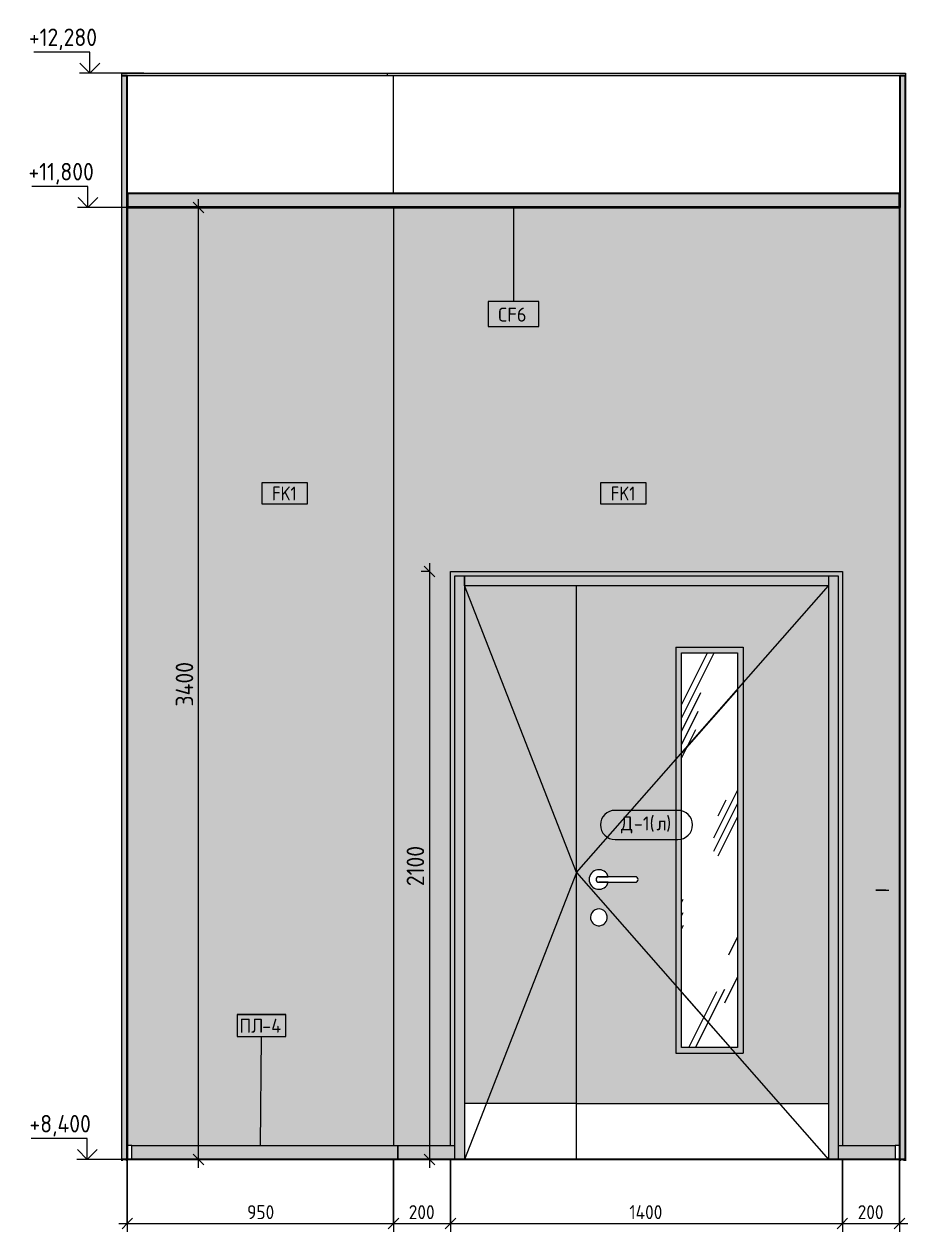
# Model space of a CAD drawing. Header units: millimetres. Extents: x 95091 to 185761, y -1987 to 15323.
# Drawn here: x 154043 to 157200, y 8142 to 12455 of the extents above; entities that cross this region are included whole.
import ezdxf

# ---------------------------------------------------------------- set-up
doc = ezdxf.new("R2010")
doc.units = ezdxf.units.MM
for name, color, linetype, lineweight in [('A-ANNO-DIMS', 7, 'Continuous', 9), ('A-ANNO-DIMS-25', 7, 'Continuous', 9), ('A-CLNG-IDEN', 7, 'Continuous', 9), ('A-DETL', 7, 'Continuous', 9), ('A-DOOR', 7, 'Continuous', 9), ('A-DOOR-FRAM-1', 7, 'Continuous', 9), ('A-DOOR-IDEN', 7, 'Continuous', 9), ('A-FLOR', 7, 'Continuous', 9), ('A-GENM', 7, 'Continuous', 9), ('A-GENM-IDEN', 7, 'Continuous', 9), ('A-WALL-3', 7, 'Continuous', 9), ('A-WALL-IDEN', 7, 'Continuous', 9), ('A-WALL-PATT', 7, 'Continuous', 9), ('G-ANNO-DIMS', 7, 'Continuous', 9), ('G-ANNO-DIMS-1', 7, 'Continuous', 20), ('I-WALL', 7, 'Continuous', 9), ('Q-SPCQ', 7, 'Continuous', 9)]:
    doc.layers.add(name, color=color, linetype=linetype, lineweight=lineweight)
for name, color, linetype, lineweight, true_color in [('A-CLNG-1', 7, 'Continuous', 9, 0x787878), ('A-CLNG-FNSH-1', 7, 'Continuous', 30, 0x3c3c3c), ('A-FLOR-FNSH-1', 7, 'Continuous', 30, 0x3c3c3c), ('A-WALL-4', 7, 'Continuous', 30, 0x3c3c3c), ('A-WALL-FNSH-2', 7, 'Continuous', 30, 0x3c3c3c), ('I-WALL-1', 7, 'Continuous', 9, 0x787878), ('Q-SPCQ-1', 1, 'Continuous', 9, 0xff0000)]:
    doc.layers.add(name, color=color, linetype=linetype, lineweight=lineweight, true_color=true_color)
doc.styles.add('GOST Common_5', font='GOST_Common.ttf', dxfattribs={"width": 0.9, "height": 50})
doc.styles.add('GOST Common_6', font='GOST_Common.ttf', dxfattribs={"height": 50})
doc.styles.add('ISOCPEUR_2', font='isocpeur.ttf', dxfattribs={"width": 0.9, "height": 62.5})
doc.styles.add('ISOCPEUR_3', font='isocpeur.ttf', dxfattribs={"width": 0.9, "height": 50})
doc.dimstyles.new('ISO-2_0_0_9К_Средний_округл2', dxfattribs={"dimscale": 304.8, "dimtxt": 49.799059, "dimasz": 0.123031, "dimexe": 0.098425, "dimexo": 0, "dimgap": 0, "dimtad": 1, "dimdec": 0, "dimrnd": 10, "dimzin": 0, "dimdsep": 46, "dimtxsty": 'ISOCPEUR_3', "dimblk1": 'OBLIQUE', "dimblk2": 'OBLIQUE', "dimsah": 1, "dimcen": 0.09, "dimdle": 0.098425, "dimazin": 0, "dimtfac": 1, "dimtdec": 4, "dimtix": 1, "dimtmove": 0, "dimatfit": 3, "dimfxl": 1, "dimtvp": 1, "dimtolj": 1, "dimtzin": 0, "dimarcsym": 2})
doc.dimstyles.new('ISO-2_5_0_9К_БОЛЬШОЙ_1', dxfattribs={"dimscale": 304.8, "dimtxt": 62.248823, "dimasz": 0.123031, "dimexe": 0.098425, "dimexo": 0.246063, "dimgap": 0, "dimtad": 1, "dimdec": 0, "dimrnd": 10, "dimzin": 0, "dimdsep": 46, "dimtxsty": 'ISOCPEUR_2', "dimblk1": 'OBLIQUE', "dimblk2": 'OBLIQUE', "dimsah": 1, "dimcen": 0.09, "dimdle": 0.098425, "dimazin": 0, "dimtfac": 1, "dimtdec": 4, "dimtix": 1, "dimtmove": 0, "dimatfit": 3, "dimfxl": 1, "dimtvp": 1, "dimtolj": 1, "dimtzin": 0, "dimarcsym": 2})
pattern_1 = [(0, (155950.785, 0), (30.48, 7.62), [2.515, -20.345, 2.515, -20.345, -121.92]), (0, (155950.785, 0), (30.48, 7.62), [-45.72, 2.515, -43.205, 2.515, -20.345, -53.34]), (0, (155950.785, 0), (30.48, 7.62), [-114.3, 2.515, -12.725, 2.515, -35.585]), (120, (155962.215, 3.81), (-21.8391136, 22.5864543), [2.515, -20.345, 2.515, -20.345, -121.92]), (120, (155962.215, 3.81), (-21.8391136, 22.5864543), [-45.72, 2.515, -43.205, 2.515, -20.345, -53.34]), (120, (155962.215, 3.81), (-21.8391136, 22.5864543), [-114.3, 2.515, -12.725, 2.515, -35.585]), (240, (155966.025, 19.05), (-8.6408864, -30.2064543), [2.515, -20.345, 2.515, -20.345, -121.92]), (240, (155966.025, 19.05), (-8.6408864, -30.2064543), [-45.72, 2.515, -43.205, 2.515, -20.345, -53.34]), (240, (155966.025, 19.05), (-8.6408864, -30.2064543), [-114.3, 2.515, -12.725, 2.515, -35.585])]

# ---------------------------------------------------------------- blocks, each defined once
blk = doc.blocks.new('110_Дверь_СКБ_2Ст - Д-1_л_Лестничная клетка EIS60 2-32142534-Развертка 3_42-2')
at = {"layer": 'A-DOOR'}
blk.add_hatch(color=256, dxfattribs=at).paths.add_polyline_path([(-12000, 8600), (-11775, 8600), (-11775, 10450), (-12175, 10450), (-12175, 8600)])
h = blk.add_hatch(color=256, dxfattribs=at)
h.paths.add_polyline_path([(-11775, 8600), (-10875, 8600), (-10875, 10450), (-11775, 10450), (-11775, 8638.2)])
h.paths.add_polyline_path([(-11300, 8800), (-11400, 8800), (-11400, 10210), (-11200, 10210), (-11200, 8800)])
h.paths.add_polyline_path([(-11697.1, 9235.1), (-11704.5, 9236.5), (-11711.2, 9239.8), (-11717.5, 9245.3), (-11721.3, 9250.6), (-11724.1, 9257.6), (-11725, 9265), (-11724, 9272.5), (-11721.3, 9279.5), (-11716.8, 9285.6), (-11710.9, 9290.4), (-11704.1, 9293.6), (-11696.6, 9295), (-11689.1, 9294.4), (-11681.9, 9292), (-11675.6, 9287.9), (-11670.5, 9282.3), (-11667, 9275.6), (-11665.2, 9268.3), (-11665.3, 9260.7), (-11667.3, 9253.5), (-11671, 9247), (-11676.2, 9241.6), (-11682.5, 9237.7), (-11689.7, 9235.5)])
h.paths.add_polyline_path([(-11695.5, 9365), (-11705.4, 9366.7), (-11712.8, 9369.9), (-11719.9, 9375.4), (-11725.4, 9382.7), (-11728.8, 9391), (-11730, 9400), (-11728.8, 9409), (-11725.4, 9417.3), (-11719.9, 9424.6), (-11712.8, 9430.1), (-11704.5, 9433.7), (-11695, 9434.9), (-11686.5, 9434), (-11678.1, 9430.7), (-11670.8, 9425.3), (-11665.1, 9418.3), (-11661.5, 9410), (-11565, 9410), (-11562.4, 9409.7), (-11560, 9408.7), (-11557.9, 9407.1), (-11556.3, 9405), (-11555.3, 9402.6), (-11555, 9400), (-11555.3, 9397.4), (-11556.3, 9395), (-11557.9, 9392.9), (-11560, 9391.3), (-11562.4, 9390.3), (-11565, 9390), (-11661.5, 9390), (-11665.1, 9381.7), (-11670.8, 9374.7), (-11678.1, 9369.3), (-11686.5, 9366), (-11695, 9365.1)])
h = blk.add_hatch(dxfattribs=at)
h.set_pattern_fill('FP_18', color=256, style=0, pattern_type=2)
h.set_pattern_definition([(63.435, (-11777, 31.75), (-255.583, 766.747), [317.5, -190.5, 317.5, -190.5, -403.903]), (63.435, (-11777, 31.75), (-255.583, 766.747), [-1016, 127, -276.903]), (63.435, (-11792.85, 47.6), (-255.583, 766.747), [254, -317.5, 190.5, -190.5, -467.403]), (63.435, (-11792.85, 47.6), (-255.583, 766.747), [-952.5, 222.25, -245.153]), (63.435, (-11792.85, 95.25), (-255.583, 766.747), [190.5, -381, 127, -190.5, -530.903]), (63.435, (-11792.85, 95.25), (-255.583, 766.747), [-889, 285.75, -245.153]), (63.435, (-11745.2, 47.6), (-255.583, 766.747), [190.5, -381, 158.75, -6404.65]), (63.435, (-11697.6, 95.25), (-255.583, 766.747), [95.25, -476.25, 63.5, -6499.9]), (63.435, (-11777, 174.6), (-255.583, 766.747), [63.5, -476.25, 63.5, -254, -562.653]), (63.435, (-11777, 174.6), (-255.583, 766.747), [-857.25, 158.75, -403.903]), (63.435, (-11491.2, 127), (-255.583, 766.747), [317.5, -476.25, 381, -251.503]), (63.435, (-11491.2, 79.4), (-255.583, 766.747), [444.5, -317.5, 476.25, -188.003]), (63.435, (-11459.5, 95.25), (-255.583, 766.747), [508, -254, 381, -276.903]), (63.435, (-11411.85, 142.9), (-255.583, 766.747), [317.5, -444.5, 254, -403.903]), (63.435, (-11459.5, 238.1), (-255.583, 766.747), [158.75, -635, 190.5, -435.653]), (63.435, (-11364.2, 190.5), (-255.583, 766.747), [127, -635, 127, -530.903])])
h.paths.add_polyline_path([(-11300, 8800), (-11200, 8800), (-11200, 10210), (-11400, 10210), (-11400, 8800)])
at = {"layer": 'A-DOOR-FRAM-1'}
for points in [[(-12225, 8450), (-12210, 8450), (-12210, 10485), (-10840, 10485), (-10840, 8450), (-10825, 8450), (-10825, 10500), (-12225, 10500), (-12225, 8881.1)], [(-12197.6, 8400), (-12197.6, 8402), (-12175, 8402), (-12175, 10485), (-12210, 10485), (-12210, 8400)], [(-12000, 10450), (-10875, 10450), (-10875, 10485), (-12175, 10485), (-12175, 10450)], [(-10875, 8402), (-10840, 8402), (-10840, 10485), (-10875, 10485), (-10875, 8409)]]:
    blk.add_hatch(color=256, dxfattribs=at).paths.add_polyline_path(points)
at = {"layer": 'A-DOOR'}
for p, q in [((-11775, 8600), (-11775, 10450)), ((-11775, 8600), (-11775, 10450)), ((-11420, 10230), (-11180, 10230)), ((-11420, 10230), (-11420, 8780)), ((-11180, 10230), (-11180, 8780)), ((-11400, 8800), (-11400, 10210)), ((-11400, 10210), (-11200, 10210)), ((-11200, 10210), (-11200, 8800)), ((-11200, 10078.9), (-11400, 9851.4)), ((-11565, 9410), (-11695, 9410)), ((-11695, 9410), (-11661.5, 9410)), ((-11695, 9390), (-11565, 9390)), ((-11661.5, 9390), (-11695, 9390)), ((-11400, 8997.9), (-11226.2, 8800)), ((-11200, 8800), (-11400, 8800)), ((-11420, 8780), (-11180, 8780)), ((-11775, 8600), (-12175, 8600)), ((-11775, 8600), (-10875, 8600)), ((-11775, 8402), (-11775, 8600)), ((-11775, 8402), (-11775, 8600))]:
    blk.add_line(p, q, dxfattribs=at)
for centre, radius, start, end in [((-11695, 9400), 35, 16.6015, 180), ((-11695, 9400), 10, 90, 270), ((-11695, 9400), 10, 90, 270), ((-11565, 9400), 10, 270, 90), ((-11695, 9400), 35, 180, 343.3985), ((-11695, 9265), 30, 351.8301, 180), ((-11695, 9265), 30, 180, 351.8301)]:
    blk.add_arc(centre, radius, start, end, dxfattribs=at)
at = {"layer": 'A-DOOR-FRAM-1'}
for p, q in [((-12210, 8450), (-12210, 10485)), ((-12210, 10485), (-10840, 10485)), ((-12175, 10450), (-12175, 10485)), ((-12175, 10485), (-12175, 8402)), ((-10875, 10485), (-10875, 10450)), ((-10875, 10485), (-10875, 8402)), ((-10840, 10485), (-10840, 8450)), ((-12175, 10450), (-10875, 10450))]:
    blk.add_line(p, q, dxfattribs=at)
blk = doc.blocks.new('Плинтус - Плинтус светлый _сад_-33412393-Развертка 3_42-2')
at = {"layer": 'A-GENM'}
for p, q in [((-13364, 8450), (-13379, 8450)), ((-13379, 8450), (-13379, 8400)), ((-13364, 8400), (-13364, 8450)), ((-13379, 8400), (-13364, 8400))]:
    blk.add_line(p, q, dxfattribs=at)
blk = doc.blocks.new('Плинтус - Плинтус светлый _сад_-33412394-Развертка 3_42-2')
at = {"layer": 'A-GENM'}
blk.add_hatch(color=256, dxfattribs=at).paths.add_polyline_path([(-12700, 8400), (-12414, 8400), (-12414, 8450), (-13364, 8450), (-13364, 8400), (-13050, 8400)])
for p in [(-13364, 8450), (-12414, 8400)]:
    blk.add_line(p, (-12414, 8450), dxfattribs=at)
blk = doc.blocks.new('Плинтус - Плинтус светлый _сад_-33412395-Развертка 3_42-2')
at = {"layer": 'A-GENM'}
blk.add_line((-12414, 8450), (-12414, 8400), dxfattribs=at)
blk = doc.blocks.new('Плинтус - Плинтус светлый _сад_-33412396-Развертка 3_42-2')
at = {"layer": 'A-GENM'}
blk.add_hatch(color=256, dxfattribs=at).paths.add_polyline_path([(-12414, 8400), (-12210, 8400), (-12210, 8450), (-12414, 8450)])
for p in [(-12414, 8450), (-12210, 8400)]:
    blk.add_line(p, (-12210, 8450), dxfattribs=at)
blk = doc.blocks.new('Плинтус - Плинтус светлый _сад_-V12-Развертка 3_42-2')
at = {"layer": 'A-GENM'}
blk.add_hatch(color=256, dxfattribs=at).paths.add_polyline_path([(-10775, 8400), (-10636, 8400), (-10636, 8450), (-10840, 8450), (-10840, 8400), (-10825, 8400)])
for q in [(-10636, 8450), (-10840, 8402)]:
    blk.add_line((-10840, 8450), q, dxfattribs=at)
blk = doc.blocks.new('Плинтус - Плинтус светлый _сад_-33412397-Развертка 3_42-2')
at = {"layer": 'A-GENM'}
for p, q in [((-10621, 8450), (-10636, 8450)), ((-10636, 8450), (-10636, 8400)), ((-10621, 8400), (-10621, 8450)), ((-10636, 8400), (-10621, 8400))]:
    blk.add_line(p, q, dxfattribs=at)
blk = doc.blocks.new('Дистанционный пожарный извещатель - Монтируемые на перекрытии-30348713-Развертка 3_42-2')
at = {"layer": 'Q-SPCQ'}
for p, q in [((-10669.2, 9361.6), (-10705.5, 9361.6)), ((-10705.5, 9361.6), (-10669.2, 9361.6)), ((-10669.2, 9361.6), (-10659.2, 9361.6)), ((-10669.2, 9361.6), (-10659.2, 9361.6))]:
    blk.add_line(p, q, dxfattribs=at)
blk = doc.blocks.new('Высотные отметки - Стрелка_Верх-17668718-Развертка 3_42-2')
at = {"layer": 'G-ANNO-DIMS'}
for p, q in [((-13514, 12355), (-13714, 12355)), ((-13514, 12280), (-13514, 12355)), ((-13476.1, 12280), (-13551.1, 12280))]:
    blk.add_line(p, q, dxfattribs=at)
at = {"layer": 'G-ANNO-DIMS-1'}
for q in [(-13549.4, 12315.4), (-13478.7, 12315.4)]:
    blk.add_line((-13514, 12280), q, dxfattribs=at)
blk = doc.blocks.new('DIMBLOCK26-Развертка 3_42-2')
at = {"layer": 'A-ANNO-DIMS-25'}
for p, q in [((154411.3, 8400), (154411.3, 8141.8)), ((154411.3, 8171.8), (154411.3, 8400)), ((155362.3, 8400), (155362.3, 8141.8)), ((155362.3, 8171.8), (155362.3, 8400)), ((154381.3, 8171.8), (155362.3, 8171.8))]:
    blk.add_line(p, q, dxfattribs=at)
at = {"layer": 'A-ANNO-DIMS-25', "lineweight": 20}
for p, q in [((154411.3, 8171.8), (154392.5, 8153)), ((154411.3, 8171.8), (154430, 8190.5)), ((155362.3, 8171.8), (155343.5, 8153)), ((155362.3, 8171.8), (155381, 8190.5))]:
    blk.add_line(p, q, dxfattribs=at)
at = {"layer": 'A-ANNO-DIMS-25', "color": 0, "insert": (154839.4, 8237.1), "char_height": 50, "width": 113.772, "attachment_point": 1, "line_spacing_factor": 1.149209, "style": 'ISOCPEUR_3'}
blk.add_mtext('950', dxfattribs=at)
blk = doc.blocks.new('_Oblique')
at = {"color": 0, "linetype": 'ByBlock', "lineweight": -2}
blk.add_line((-0.5, -0.5), (0.5, 0.5), dxfattribs=at)
blk = doc.blocks.new('DIMBLOCK27-Развертка 3_42-2')
at = {"layer": 'A-ANNO-DIMS-25'}
for p, q in [((155362.3, 8400), (155362.3, 8141.8)), ((155362.3, 8171.8), (155362.3, 8400)), ((155566.3, 8400), (155566.3, 8141.8)), ((155566.3, 8171.8), (155566.3, 8400)), ((155362.3, 8171.8), (155566.3, 8171.8))]:
    blk.add_line(p, q, dxfattribs=at)
at = {"layer": 'A-ANNO-DIMS-25', "lineweight": 20}
for p, q in [((155362.3, 8171.8), (155343.5, 8153)), ((155362.3, 8171.8), (155381, 8190.5)), ((155566.3, 8171.8), (155547.5, 8153)), ((155566.3, 8171.8), (155585, 8190.5))]:
    blk.add_line(p, q, dxfattribs=at)
at = {"layer": 'A-ANNO-DIMS-25', "color": 0, "insert": (155416.9, 8237.1), "char_height": 50, "width": 113.772, "attachment_point": 1, "line_spacing_factor": 1.149209, "style": 'ISOCPEUR_3'}
blk.add_mtext('200', dxfattribs=at)
blk = doc.blocks.new('DIMBLOCK28-Развертка 3_42-2')
at = {"layer": 'A-ANNO-DIMS-25'}
for p, q in [((155566.3, 8400), (155566.3, 8141.8)), ((155566.3, 8171.8), (155566.3, 8400)), ((156966.3, 8400), (156966.3, 8141.8)), ((156966.3, 8171.8), (156966.3, 8400)), ((155566.3, 8171.8), (156966.3, 8171.8))]:
    blk.add_line(p, q, dxfattribs=at)
at = {"layer": 'A-ANNO-DIMS-25', "lineweight": 20}
for p, q in [((155566.3, 8171.8), (155547.5, 8153)), ((155566.3, 8171.8), (155585, 8190.5)), ((156966.3, 8171.8), (156947.5, 8153)), ((156966.3, 8171.8), (156985, 8190.5))]:
    blk.add_line(p, q, dxfattribs=at)
at = {"layer": 'A-ANNO-DIMS-25', "color": 0, "insert": (156205, 8237.1), "char_height": 50, "width": 147.099, "attachment_point": 1, "line_spacing_factor": 1.149209, "style": 'ISOCPEUR_3'}
blk.add_mtext('1400', dxfattribs=at)
blk = doc.blocks.new('DIMBLOCK29-Развертка 3_42-2')
at = {"layer": 'A-ANNO-DIMS-25'}
for p, q in [((156966.3, 8400), (156966.3, 8141.8)), ((156966.3, 8171.8), (156966.3, 8400)), ((157170.3, 8400), (157170.3, 8141.8)), ((157170.3, 8171.8), (157170.3, 8400)), ((156966.3, 8171.8), (157200.3, 8171.8))]:
    blk.add_line(p, q, dxfattribs=at)
at = {"layer": 'A-ANNO-DIMS-25', "lineweight": 20}
for p, q in [((156966.3, 8171.8), (156947.5, 8153)), ((156966.3, 8171.8), (156985, 8190.5)), ((157170.3, 8171.8), (157151.5, 8153)), ((157170.3, 8171.8), (157189, 8190.5))]:
    blk.add_line(p, q, dxfattribs=at)
at = {"layer": 'A-ANNO-DIMS-25', "color": 0, "insert": (157020.9, 8237.1), "char_height": 50, "width": 113.772, "attachment_point": 1, "line_spacing_factor": 1.149209, "style": 'ISOCPEUR_3'}
blk.add_mtext('200', dxfattribs=at)
blk = doc.blocks.new('DIMBLOCK30-Развертка 3_42-2')
at = {"layer": 'A-ANNO-DIMS-25'}
for p, q in [((155490.9, 10530), (155490.9, 8370)), ((155491.3, 10500), (155460.9, 10500)), ((155490.9, 10500), (155491.3, 10500)), ((155437.3, 8400), (155520.9, 8400)), ((155490.9, 8400), (155437.3, 8400))]:
    blk.add_line(p, q, dxfattribs=at)
at = {"layer": 'A-ANNO-DIMS-25', "lineweight": 20}
for p, q in [((155490.9, 10500), (155472.2, 10518.7)), ((155490.9, 10500), (155509.7, 10481.2)), ((155490.9, 8400), (155472.2, 8418.8)), ((155490.9, 8400), (155509.7, 8381.3))]:
    blk.add_line(p, q, dxfattribs=at)
at = {"layer": 'A-ANNO-DIMS-25', "color": 0, "insert": (155409.3, 9376.4), "char_height": 62.5, "width": 176.691, "attachment_point": 1, "rotation": 90, "line_spacing_factor": 1.149209, "style": 'ISOCPEUR_2'}
blk.add_mtext('2100', dxfattribs=at)
blk = doc.blocks.new('DIMBLOCK31-Развертка 3_42-2')
at = {"layer": 'A-ANNO-DIMS-25', "lineweight": 20}
for p, q in [((154665.9, 11800), (154647.1, 11818.8)), ((154665.9, 11800), (154684.6, 11781.2)), ((154665.9, 8400), (154647.1, 8418.7)), ((154665.9, 8400), (154684.6, 8381.2))]:
    blk.add_line(p, q, dxfattribs=at)
at = {"layer": 'A-ANNO-DIMS-25'}
for p, q in [((154665.9, 8370), (154665.9, 11830)), ((154714.3, 11800), (154635.9, 11800)), ((154665.9, 11800), (154714.3, 11800)), ((154714.3, 8400), (154635.9, 8400)), ((154665.9, 8400), (154714.3, 8400))]:
    blk.add_line(p, q, dxfattribs=at)
at = {"layer": 'A-ANNO-DIMS-25', "color": 0, "insert": (154584.2, 10018), "char_height": 62.5, "width": 196.802, "attachment_point": 1, "rotation": 90, "line_spacing_factor": 1.149209, "style": 'ISOCPEUR_2'}
blk.add_mtext('3400', dxfattribs=at)
blk = doc.blocks.new('М_потолков - Марка_ Имя типа-25382930-Развертка 3_42-2')
at = {"layer": 'A-CLNG-IDEN'}
for p, q in [((-11909.4, 11464.4), (-12090.6, 11464.4)), ((-12090.6, 11464.4), (-12090.6, 11375)), ((-11909.4, 11375), (-11909.4, 11464.4)), ((-12090.6, 11375), (-11909.4, 11375))]:
    blk.add_line(p, q, dxfattribs=at)
blk = doc.blocks.new('Mark Reiling - Mark Reiling-26174330-Развертка 3_42-2')
at = {"layer": 'A-GENM-IDEN'}
for p, q in [((-12987.7, 8917.8), (-12987.7, 8839)), ((-12987.7, 8917.8), (-12814.2, 8917.8)), ((-12814.2, 8917.8), (-12987.7, 8917.8)), ((-12987.7, 8917.8), (-12987.7, 8839)), ((-12814.2, 8839), (-12814.2, 8917.8)), ((-12814.2, 8839), (-12814.2, 8917.8)), ((-12987.7, 8839), (-12814.2, 8839)), ((-12987.7, 8839), (-12814.2, 8839))]:
    blk.add_line(p, q, dxfattribs=at)
blk = doc.blocks.new('М_двери - Типоразмер_рамка-25223575-Развертка 3_42-2')
at = {"layer": 'A-DOOR-IDEN'}
for p, q in [((-11412.6, 9647), (-11637.4, 9647)), ((-11637.4, 9543), (-11412.6, 9543))]:
    blk.add_line(p, q, dxfattribs=at)
for centre, start, end in [((-11637.4, 9595), 90, 270), ((-11412.6, 9595), 270, 90)]:
    blk.add_arc(centre, 52, start, end, dxfattribs=at)
blk = doc.blocks.new('М_стена_0001 - Типоразмер_без рамки-25382661-Развертка 3_42-2')
at = {"layer": 'A-WALL-IDEN'}
for p, q in [((-11526.1, 10817.2), (-11689.4, 10817.2)), ((-11689.4, 10817.2), (-11689.4, 10742.2)), ((-11526.1, 10742.2), (-11526.1, 10817.2)), ((-11689.4, 10742.2), (-11526.1, 10742.2))]:
    blk.add_line(p, q, dxfattribs=at)

msp = doc.modelspace()

# ---------------------------------------------------------------- hatches: boundary and pattern name
at = {"layer": 'A-CLNG-1'}
msp.add_hatch(color=256, dxfattribs=at).paths.add_polyline_path([(155787.4, 11800), (157170.3, 11800), (157170.3, 11850), (154412.3, 11850), (154412.3, 11800), (155441.2, 11800)])
at = {"layer": 'A-FLOR'}
msp.add_hatch(color=256, dxfattribs=at).paths.add_polyline_path([(156928.8, 8400), (156951.3, 8400), (156951.3, 8402), (155593.7, 8401.7), (155593.7, 8400), (156916.3, 8400)])
at = {"layer": 'A-WALL-PATT'}
for points in [[(155226.1, 8450), (155361.3, 8450), (155361.3, 11800), (154412.3, 11800), (154412.3, 8450), (155091.2, 8450)], [(155362.3, 8450), (155362.3, 11800), (155361.3, 11800), (155361.3, 8450)], [(155566.3, 8450), (155566.3, 10500), (156966.3, 10500), (156966.3, 8450), (157170.3, 8450), (157170.3, 11800), (155362.3, 11800), (155362.3, 8450), (155441.2, 8450)]]:
    msp.add_hatch(color=256, dxfattribs=at).paths.add_polyline_path(points)
at = {"layer": 'I-WALL'}
for points in [[(155341.3, 12270), (155341.3, 12280), (154391.3, 12280), (154391.3, 12270), (155091.2, 12270)], [(155878.8, 12270), (157191.3, 12270), (157191.3, 12280), (155341.3, 12280), (155341.3, 12270), (155791.3, 12270)]]:
    msp.add_hatch(color=256, dxfattribs=at).paths.add_polyline_path(points)
at = {"layer": 'I-WALL-1'}
h = msp.add_hatch(dxfattribs=at)
h.set_pattern_fill('FP_19', color=256, style=0, pattern_type=2)
h.set_pattern_definition(pattern_1)
h.paths.add_polyline_path([(154391.3, 8400), (154411.3, 8400), (154411.3, 12270), (154391.3, 12270), (154391.3, 8516.8)])
h = msp.add_hatch(dxfattribs=at)
h.set_pattern_fill('FP_19', color=256, style=0, pattern_type=2)
h.set_pattern_definition(pattern_1)
h.paths.add_polyline_path([(157191.3, 8400), (157191.3, 12270), (157171.3, 12270), (157171.3, 8400)])
h = msp.add_hatch(dxfattribs=at)
h.set_pattern_fill('FP_19', color=256, style=0, pattern_type=2)
h.set_pattern_definition(pattern_1)
h.paths.add_polyline_path([(154391.3, 8395.4), (154411.3, 8395.4), (154411.3, 8400), (154391.3, 8400)])
h = msp.add_hatch(dxfattribs=at)
h.set_pattern_fill('FP_19', color=256, style=0, pattern_type=2)
h.set_pattern_definition(pattern_1)
h.paths.add_polyline_path([(157171.7, 8395.4), (157191.3, 8395.4), (157191.3, 8400), (157171.3, 8400), (157171.3, 8395.4)])

# ---------------------------------------------------------------- linework, layer by layer
at = {"layer": 'A-CLNG-FNSH-1'}
for p, q in [((157170.3, 11850), (154412.3, 11850)), ((154412.3, 11850), (154412.3, 11800)), ((157170.3, 11800), (157170.3, 11850)), ((157170.3, 11801), (154412.3, 11801)), ((154412.3, 11800), (157170.3, 11800))]:
    msp.add_line(p, q, dxfattribs=at)
at = {"layer": 'A-CLNG-IDEN'}
msp.add_line((155791.3, 11800), (155791.3, 11464.4), dxfattribs=at)
at = {"layer": 'A-DETL'}
for q in [(155616.3, 10450), (156916.3, 10448.4), (155616.3, 8400), (156916.3, 8400)]:
    msp.add_line((156016.3, 9425), q, dxfattribs=at)
at = {"layer": 'A-FLOR'}
for p, q in [((154391.2, 12280), (157191.3, 12280)), ((155593.7, 8402), (156951.3, 8402)), ((155593.7, 8400), (155593.7, 8402)), ((156951.3, 8402), (156951.3, 8400))]:
    msp.add_line(p, q, dxfattribs=at)
at = {"layer": 'A-FLOR-FNSH-1'}
for p, q in [((157191.3, 8400), (154391.3, 8400)), ((157191.3, 8395.4), (157191.3, 8400))]:
    msp.add_line(p, q, dxfattribs=at)
at = {"layer": 'A-GENM-IDEN'}
msp.add_line((154887.3, 8450), (154890.3, 8838), dxfattribs=at)
at = {"layer": 'A-WALL-3'}
for p, q in [((154391.3, 8400), (154391.3, 12270)), ((157171.3, 11800), (157171.3, 8400))]:
    msp.add_line(p, q, dxfattribs=at)
at = {"layer": 'A-WALL-4'}
for p, q in [((154411.3, 12270), (154391.3, 12270)), ((154411.3, 8395.4), (154411.3, 12270)), ((157191.3, 12270), (157171.3, 12270)), ((157171.3, 12270), (157171.3, 11800)), ((157191.3, 8400), (157191.3, 12270)), ((154391.3, 8400), (154391.3, 8395.4)), ((157171.3, 8400), (157171.3, 8395.4))]:
    msp.add_line(p, q, dxfattribs=at)
at = {"layer": 'A-WALL-FNSH-2'}
for p, q in [((154412.3, 11800), (154411.3, 11800)), ((154412.3, 8400), (154412.3, 11800)), ((157171.3, 11800), (157170.3, 11800)), ((157170.3, 11800), (157170.3, 8400))]:
    msp.add_line(p, q, dxfattribs=at)
at = {"layer": 'G-ANNO-DIMS'}
for p, q in [((154470.3, 12280), (154277.2, 12280)), ((154478.6, 11800), (154270.6, 11800)), ((154479.5, 8400), (154268.1, 8400))]:
    msp.add_line(p, q, dxfattribs=at)
at = {"layer": 'I-WALL'}
for p, q in [((154391.3, 12270), (154391.3, 12280)), ((157171.3, 12270), (154411.3, 12270)), ((155341.3, 12270), (155341.3, 12280)), ((155361.3, 12270), (155361.3, 11850)), ((157191.3, 12280), (157191.3, 12270)), ((155362.3, 11800), (155362.3, 8450)), ((155566.3, 8450), (155566.3, 10500)), ((155566.3, 10500), (156966.3, 10500)), ((156966.3, 10500), (156966.3, 8450))]:
    msp.add_line(p, q, dxfattribs=at)

# ---------------------------------------------------------------- block references
at = {"layer": 'A-CLNG-IDEN'}
msp.add_blockref('М_потолков - Марка_ Имя типа-25382930-Развертка 3_42-2', (167791.3, 0), dxfattribs=at)
at = {"layer": 'A-DOOR'}
msp.add_blockref('110_Дверь_СКБ_2Ст - Д-1_л_Лестничная клетка EIS60 2-32142534-Развертка 3_42-2', (167791.3, 0), dxfattribs=at)
at = {"layer": 'A-DOOR-IDEN'}
msp.add_blockref('М_двери - Типоразмер_рамка-25223575-Развертка 3_42-2', (167791.3, 0), dxfattribs=at)
at = {"layer": 'A-GENM'}
for name in ['Плинтус - Плинтус светлый _сад_-33412393-Развертка 3_42-2', 'Плинтус - Плинтус светлый _сад_-33412394-Развертка 3_42-2', 'Плинтус - Плинтус светлый _сад_-33412395-Развертка 3_42-2', 'Плинтус - Плинтус светлый _сад_-33412396-Развертка 3_42-2', 'Плинтус - Плинтус светлый _сад_-V12-Развертка 3_42-2', 'Плинтус - Плинтус светлый _сад_-33412397-Развертка 3_42-2']:
    msp.add_blockref(name, (167791.3, 0), dxfattribs=at)
at = {"layer": 'A-GENM-IDEN'}
msp.add_blockref('Mark Reiling - Mark Reiling-26174330-Развертка 3_42-2', (167791.3, 0), dxfattribs=at)
at = {"layer": 'A-WALL-IDEN'}
for p in [(166580.9, 0), (167791.3, 0)]:
    msp.add_blockref('М_стена_0001 - Типоразмер_без рамки-25382661-Развертка 3_42-2', p, dxfattribs=at)
at = {"layer": 'G-ANNO-DIMS'}
for p in [(167791.3, 0), (167784.6, -480), (167782.1, -3880)]:
    msp.add_blockref('Высотные отметки - Стрелка_Верх-17668718-Развертка 3_42-2', p, dxfattribs=at)
at = {"layer": 'Q-SPCQ-1'}
msp.add_blockref('Дистанционный пожарный извещатель - Монтируемые на перекрытии-30348713-Развертка 3_42-2', (167791.3, 0), dxfattribs=at)
msp.add_blockref('Дистанционный пожарный извещатель - Монтируемые на перекрытии-30348713-Развертка 3_42-2', (167791.3, 0), dxfattribs=at)

# ---------------------------------------------------------------- texts
at = {"layer": 'A-CLNG-IDEN', "insert": (155734.8, 11442.3), "char_height": 50, "width": 132.278, "attachment_point": 1, "style": 'GOST Common_6'}
msp.add_mtext('CF6', dxfattribs=at)
at = {"layer": 'A-DOOR-IDEN', "char_height": 50, "attachment_point": 1, "style": 'GOST Common_6'}
for s, insert, width in [('\\fGOST Common|b0|i0|c204|p34|;Д', (156174.7, 9625.3), 56.118), ('-1(', (156221, 9625.3), 98.207), ('\\fGOST Common|b0|i0|c204|p34|;)', (156336.8, 9625.3), 24.051), ('\\fGOST Common|b0|i0|c204|p34|;л', (156302, 9625.3), 42.089)]:
    msp.add_mtext(s, dxfattribs=dict(at, insert=insert, width=width))
at = {"layer": 'A-GENM-IDEN', "char_height": 50, "attachment_point": 1, "style": 'GOST Common_6'}
for s, insert, width in [('ПЛ', (154811.8, 8902.8), 98.207), ('-4', (154892.8, 8902.8), 94.198)]:
    msp.add_mtext(s, dxfattribs=dict(at, insert=insert, width=width))
at = {"layer": 'A-WALL-IDEN', "char_height": 50, "width": 111.835, "attachment_point": 1, "style": 'GOST Common_5'}
for insert in [(154928.3, 10803.6), (156138.6, 10803.6)]:
    msp.add_mtext('FK1', dxfattribs=dict(at, insert=insert))

# ---------------------------------------------------------------- dimensions: what is measured, and where the dimension line sits
at = {"layer": 'A-ANNO-DIMS'}
for base, p1, p2, override, picture, middle in [((154665.9, 11800), (154639.3, 8400), (154639.3, 11800), {"dimpost": '<>', "dimfxl": 3400}, 'DIMBLOCK31-Развертка 3_42-2', (154634.6, 10100)), ((155490.9, 8400), (155566.3, 10500), (155362.3, 8400), {"dimpost": '<>', "dimfxl": 2109.885305}, 'DIMBLOCK30-Развертка 3_42-2', (155459.7, 9450))]:
    dim = msp.add_linear_dim(base=base, p1=p1, p2=p2, angle=90, dimstyle='ISO-2_5_0_9К_БОЛЬШОЙ_1', override=override, dxfattribs=at)
    dim.commit()
    dim.dimension.update_dxf_attribs({"geometry": picture, "text_midpoint": middle})
for base, p1, p2, override, picture, middle in [((155362.3, 8171.8), (154411.3, 8400), (155362.3, 8400), {"dimpost": '<>', "dimfxl": 951}, 'DIMBLOCK26-Развертка 3_42-2', (154886.8, 8196.8)), ((155566.3, 8171.8), (155362.3, 8400), (155566.3, 8400), {"dimpost": '<>', "dimfxl": 204}, 'DIMBLOCK27-Развертка 3_42-2', (155464.3, 8196.8)), ((156966.3, 8171.8), (155566.3, 8400), (156966.3, 8400), {"dimpost": '<>', "dimfxl": 1400}, 'DIMBLOCK28-Развертка 3_42-2', (156266.3, 8196.8)), ((157170.3, 8171.8), (156966.3, 8400), (157170.3, 8400), {"dimpost": '<>', "dimfxl": 204}, 'DIMBLOCK29-Развертка 3_42-2', (157068.3, 8196.8))]:
    dim = msp.add_linear_dim(base=base, p1=p1, p2=p2, dimstyle='ISO-2_0_0_9К_Средний_округл2', override=override, dxfattribs=at)
    dim.commit()
    dim.dimension.update_dxf_attribs({"geometry": picture, "text_midpoint": middle})

# ---------------------------------------------------------------- next in the draw order: texts
at = {"layer": 'G-ANNO-DIMS', "char_height": 62.5, "attachment_point": 1, "line_spacing_factor": 1.149209, "style": 'ISOCPEUR_2', "bg_fill": 3, "box_fill_scale": 1.25, "bg_fill_color": 256, "bg_fill_true_color": 13158600, "bg_fill_transparency": 0}
for s, insert, width in [('+12,280', (154059.6, 12439.2), 288.318), ('+11,800', (154058.2, 11959.2), 275.62), ('+8,400', (154061.6, 8559.2), 261.428)]:
    msp.add_mtext(s, dxfattribs=dict(at, insert=insert, width=width))

doc.saveas('drawing.dxf')
